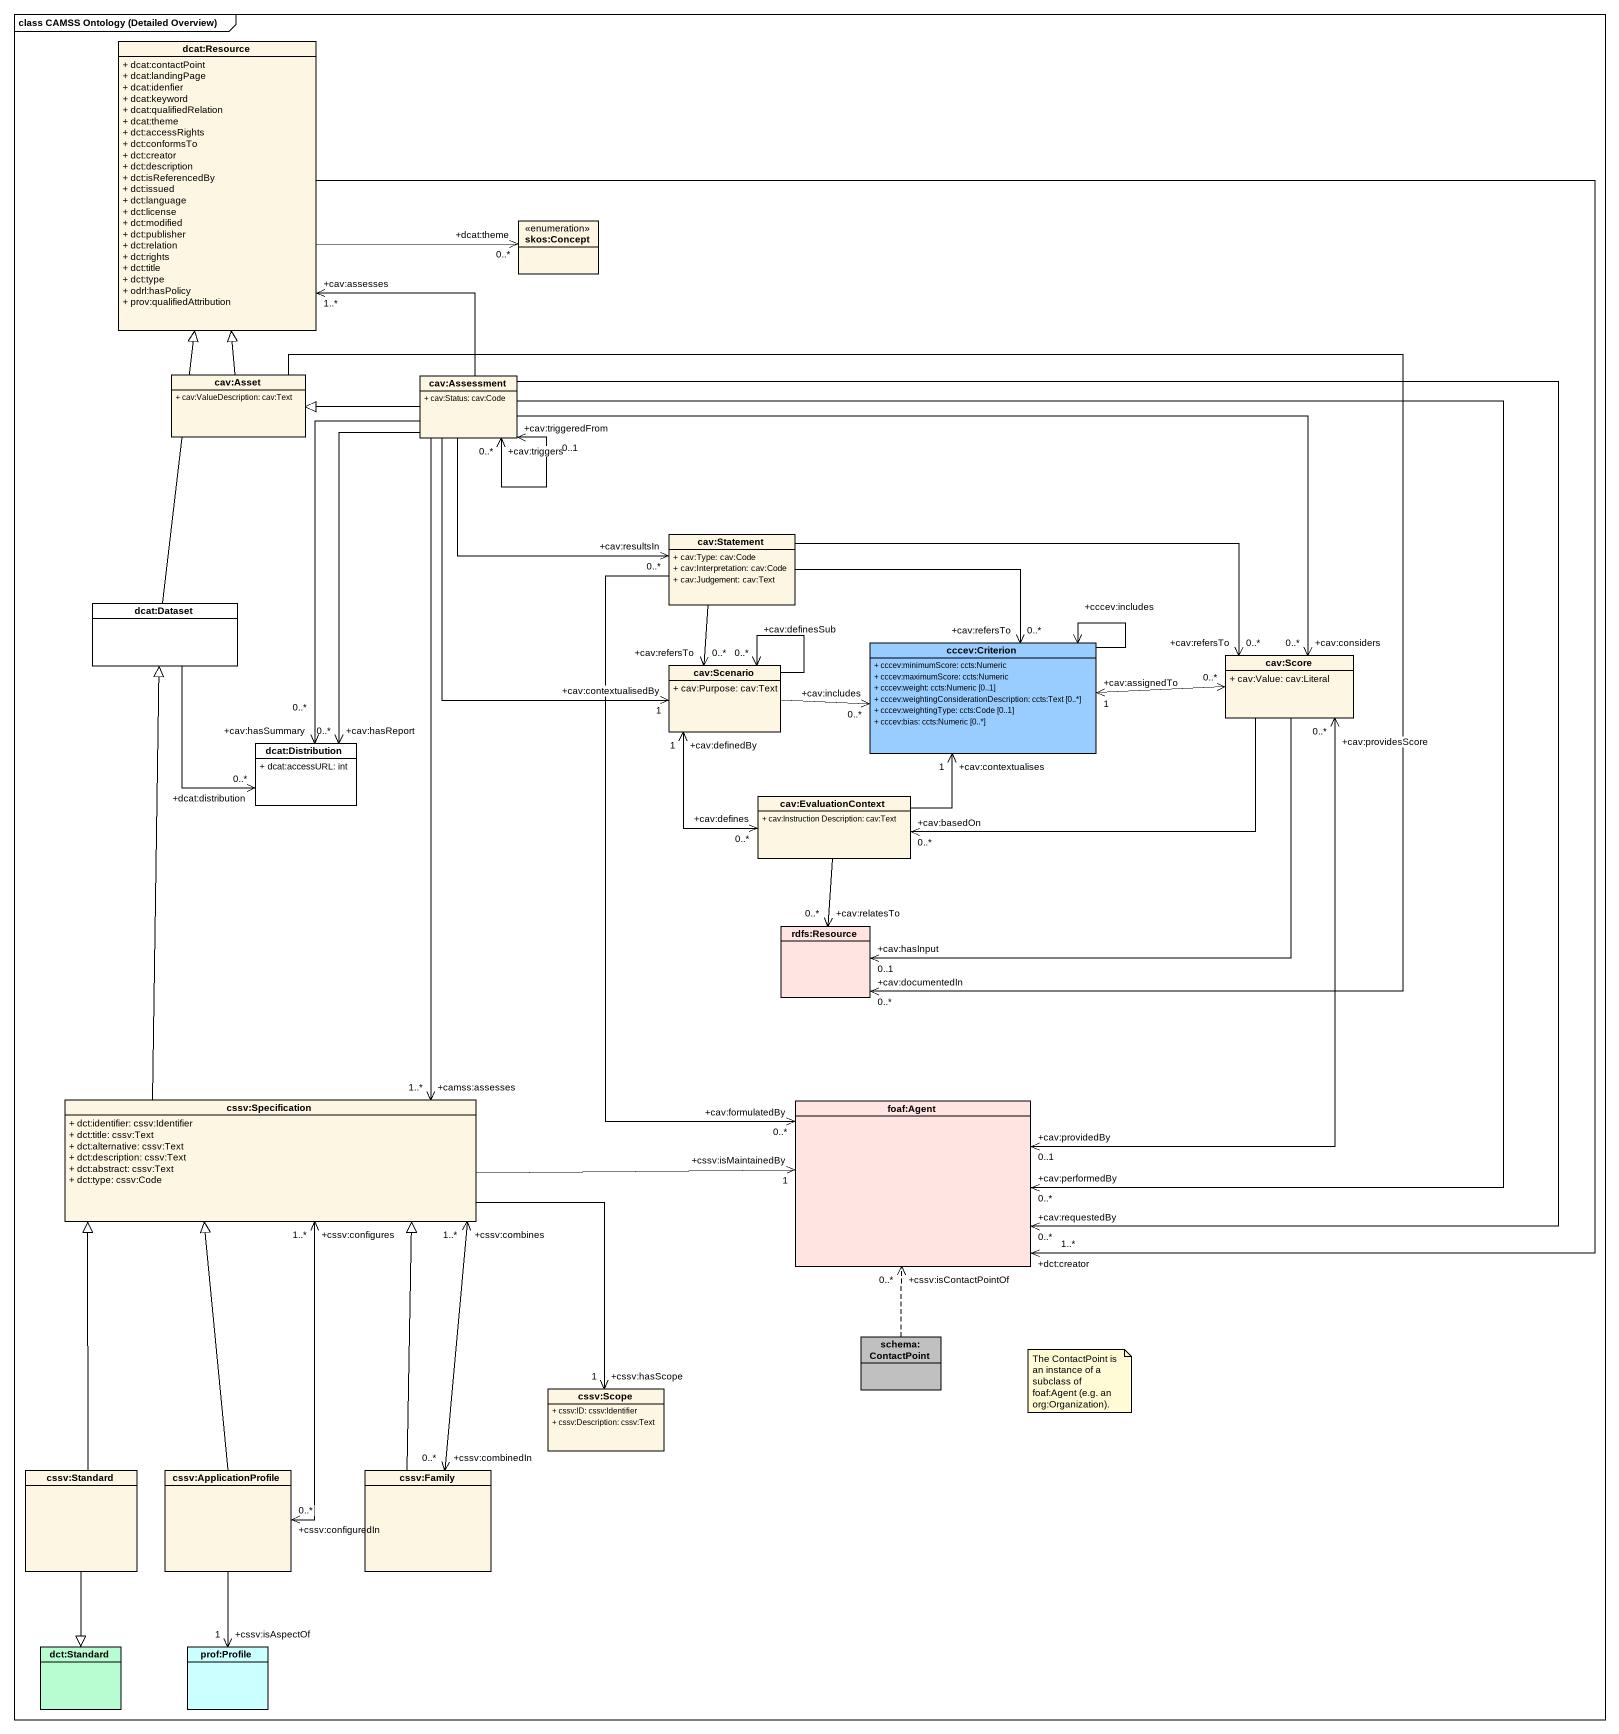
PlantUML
@startuml
mainframe class CAMSS Ontology (Detailed Overview)
hide circle
hide empty members
skinparam classAttributeIconSize 0
class "dcat:Resource" as dcat_Resource {
  + dcat:contactPoint
  + dcat:landingPage
  + dcat:idenfier
  + dcat:keyword
  + dcat:qualifiedRelation
  + dcat:theme
  + dct:accessRights
  + dct:conformsTo
  + dct:creator
  + dct:description
  + dct:isReferencedBy
  + dct:issued
  + dct:language
  + dct:license
  + dct:modified
  + dct:publisher
  + dct:relation
  + dct:rights
  + dct:title
  + dct:type
  + odrl:hasPolicy
  + prov:qualifiedAttribution
}
enum "skos:Concept" as skos_Concept
class "cav:Asset" as cav_Asset {
  + cav:ValueDescription: cav:Text
}
class "cav:Assessment" as cav_Assessment {
  + cav:Status: cav:Code
}
class "cav:Statement" as cav_Statement {
  + cav:Type: cav:Code
  + cav:Interpretation: cav:Code
  + cav:Judgement: cav:Text
}
class "dcat:Dataset" as dcat_Dataset #FFFFFF
class "cav:Scenario" as cav_Scenario {
  + cav:Purpose: cav:Text
}
class "cccev:Criterion" as cccev_Criterion #99CCFF {
  + cccev:minimumScore: ccts:Numeric
  + cccev:maximumScore: ccts:Numeric
  + cccev:weight: ccts:Numeric [0..1]
  + cccev:weightingConsiderationDescription: ccts:Text [0..*]
  + cccev:weightingType: ccts:Code [0..1]
  + cccev:bias: ccts:Numeric [0..*]
}
class "cav:Score" as cav_Score {
  + cav:Value: cav:Literal
}
class "dcat:Distribution" as dcat_Distribution #FFFFFF {
  + dcat:accessURL: int
}
class "cav:EvaluationContext" as cav_EvaluationContext {
  + cav:Instruction Description: cav:Text
}
class "rdfs:Resource" as rdfs_Resource #FFE4E1
class "cssv:Specification" as cssv_Specification {
  + dct:identifier: cssv:Identifier
  + dct:title: cssv:Text
  + dct:alternative: cssv:Text
  + dct:description: cssv:Text
  + dct:abstract: cssv:Text
  + dct:type: cssv:Code
}
class "foaf:Agent" as foaf_Agent #FFE4E1
class "schema:ContactPoint" as schema_ContactPoint #C0C0C0
class "cssv:Scope" as cssv_Scope {
  + cssv:ID: cssv:Identifier
  + cssv:Description: cssv:Text
}
class "cssv:Standard" as cssv_Standard
class "cssv:ApplicationProfile" as cssv_ApplicationProfile
class "cssv:Family" as cssv_Family
class "dct:Standard" as dct_Standard #B8FDD1
class "prof:Profile" as prof_Profile #CCFFFF
dcat_Resource -right-> "+dcat:theme\n0..*" skos_Concept
dcat_Resource --> "+dct:creator\n1..*" foaf_Agent
cav_Asset -up-|> dcat_Resource
cav_Asset --> "+cav:documentedIn\n0..*" rdfs_Resource
cav_Assessment -up-> "+cav:assesses\n1..*" dcat_Resource
cav_Assessment -left-|> cav_Asset
cav_Assessment "+cav:triggers\n0..*" <--> "+cav:triggeredFrom\n0..1" cav_Assessment
cav_Assessment --> "+cav:resultsIn\n0..*" cav_Statement
cav_Assessment --> "+cav:contextualisedBy\n1" cav_Scenario
cav_Assessment -right-> "+cav:considers\n0..*" cav_Score
cav_Assessment --> "+cav:hasReport\n0..*" dcat_Distribution
cav_Assessment --> "+cav:hasSummary\n0..*" dcat_Distribution
cav_Assessment --> "+camss:assesses\n1..*" cssv_Specification
cav_Assessment --> "+cav:requestedBy\n0..*" foaf_Agent
cav_Assessment --> "+cav:performedBy\n0..*" foaf_Agent
cav_Statement --> "+cav:refersTo\n0..*" cav_Scenario
cav_Statement -right-> "+cav:refersTo\n0..*" cccev_Criterion
cav_Statement -right-> "+cav:refersTo\n0..*" cav_Score
cav_Statement --> "+cav:formulatedBy\n0..*" foaf_Agent
dcat_Dataset -up-|> dcat_Resource
dcat_Dataset --> "+dcat:distribution\n0..*" dcat_Distribution
cav_Scenario --> "+cav:definesSub\n0..*" cav_Scenario
cav_Scenario -right-> "+cav:includes\n0..*" cccev_Criterion
cav_Scenario "+cav:definedBy\n1" <--> "+cav:defines\n0..*" cav_EvaluationContext
cccev_Criterion --> "+cccev:includes" cccev_Criterion
cav_Score "0..*" <-left-> "+cav:assignedTo\n1" cccev_Criterion
cav_Score -left-> "+cav:basedOn\n0..*" cav_EvaluationContext
cav_Score -left-> "+cav:hasInput\n0..1" rdfs_Resource
cav_Score "+cav:providesScore\n0..*" <--> "+cav:providedBy\n0..1" foaf_Agent
cav_EvaluationContext -up-> "+cav:contextualises\n1" cccev_Criterion
cav_EvaluationContext --> "+cav:relatesTo\n0..*" rdfs_Resource
cssv_Specification -up-|> dcat_Dataset
cssv_Specification -right-> "+cssv:isMaintainedBy\n1" foaf_Agent
cssv_Specification --> "+cssv:hasScope\n1" cssv_Scope
cssv_Specification "+cssv:combines\n1..*" <--> "+cssv:combinedIn\n0..*" cssv_Family
schema_ContactPoint .up.> "+cssv:isContactPointOf\n0..*" foaf_Agent
cssv_Standard -up-|> cssv_Specification
cssv_Standard --|> dct_Standard
cssv_ApplicationProfile -up-|> cssv_Specification
cssv_ApplicationProfile "+cssv:configuredIn\n0..*" <-up-> "+cssv:configures\n1..*" cssv_Specification
cssv_ApplicationProfile --> "+cssv:isAspectOf\n1" prof_Profile
cssv_Family -up-|> cssv_Specification
note as N1
  The ContactPoint is an instance of a subclass of foaf:Agent (e.g. an org:Organization).
end note
@enduml
